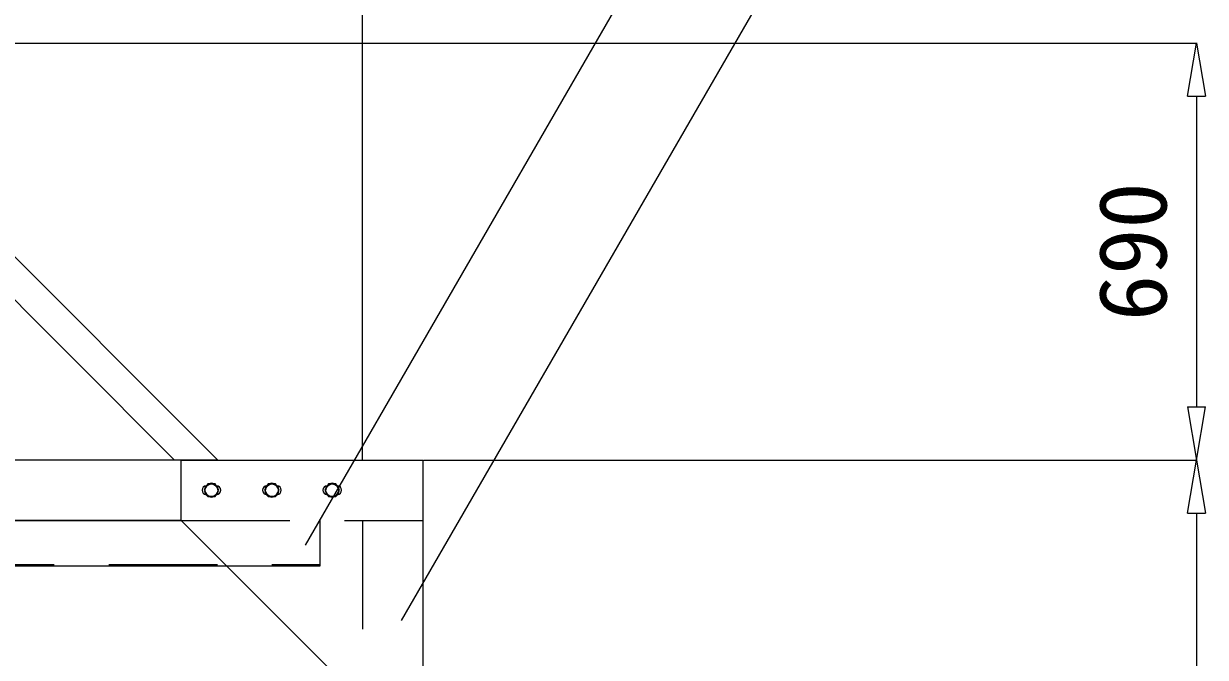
# Model space of a CAD drawing. Units: millimetres, scale not verified. Extents: x -16120 to 16120, y -26100 to 26100.
# Drawn here: x 1239 to 3194, y 13125 to 14174 of the extents above; entities that cross this region are included whole.
import ezdxf
from ezdxf.enums import TextEntityAlignment as Align

# ---------------------------------------------------------------- set-up
doc = ezdxf.new("R2010")
doc.units = ezdxf.units.MM
doc.header["$LTSCALE"] = 150
doc.linetypes.add('DASHED1', pattern=[1.8, 1.2, -0.6])
for name, color, linetype, lineweight in [('0-6_ﾎﾞﾙﾄ類', 134, 'Continuous', 18), ('0-B_寸法', 134, 'Continuous', 18), ('0-F_大型柱', 134, 'Continuous', 18), ('1-0_大型連結用梁42', 134, 'Continuous', 18), ('1-B_文字', 134, 'Continuous', 18)]:
    doc.layers.add(name, color=color, linetype=linetype, lineweight=lineweight)
doc.styles.add('ＭＳ ゴシック', font='')
doc.styles.get('ＭＳ ゴシック').set_extended_font_data('MS Gothic')

msp = doc.modelspace()

# ---------------------------------------------------------------- linework, layer by layer
at = {"layer": '0-6_ﾎﾞﾙﾄ類'}
for points in [[(1543.7, 13412.5), (1537.6, 13402), (1543.7, 13391.5), (1555.8, 13391.5), (1561.9, 13402), (1555.8, 13412.5)], [(1643.7, 13412.5), (1637.6, 13402), (1643.7, 13391.5), (1655.8, 13391.5), (1661.9, 13402), (1655.8, 13412.5)], [(1743.7, 13412.5), (1737.6, 13402), (1743.7, 13391.5), (1755.8, 13391.5), (1761.9, 13402), (1755.8, 13412.5)]]:
    msp.add_lwpolyline(points, close=True, dxfattribs=at)
for centre in [(1549.7, 13402), (1649.7, 13402), (1749.7, 13402)]:
    msp.add_circle(centre, 10.5, dxfattribs=at)
for centre, radius, start, end in [((1549.7, 13402), 11.4, 127.685, 172.315), ((1549.7, 13402), 11.4, 187.685, 232.315), ((1549.7, 13402), 11, 132.659, 167.341), ((1549.7, 13402), 11, 192.659, 227.341), ((1549.7, 13402), 11.4, 67.685, 112.315), ((1549.7, 13402), 11, 72.659, 107.341), ((1549.7, 13402), 11.4, 7.685, 52.315), ((1549.7, 13402), 11.4, 307.685, 352.315), ((1549.7, 13402), 11, 12.659, 47.341), ((1549.7, 13402), 11, 312.659, 347.341), ((1649.7, 13402), 11.4, 127.685, 172.315), ((1649.7, 13402), 11.4, 187.685, 232.315), ((1649.7, 13402), 11, 132.659, 167.341), ((1649.7, 13402), 11, 192.659, 227.341), ((1649.7, 13402), 11.4, 67.685, 112.315), ((1649.7, 13402), 11, 72.659, 107.341), ((1649.7, 13402), 11.4, 7.685, 52.315), ((1649.7, 13402), 11.4, 307.685, 352.315), ((1649.7, 13402), 11, 12.659, 47.341), ((1649.7, 13402), 11, 312.659, 347.341), ((1749.7, 13402), 11.4, 127.685, 172.315), ((1749.7, 13402), 11.4, 187.685, 232.315), ((1749.7, 13402), 11, 132.659, 167.341), ((1749.7, 13402), 11, 192.659, 227.341), ((1749.7, 13402), 11.4, 67.685, 112.315), ((1749.7, 13402), 11, 72.659, 107.341), ((1749.7, 13402), 11.4, 7.685, 52.315), ((1749.7, 13402), 11.4, 307.685, 352.315), ((1749.7, 13402), 11, 12.659, 47.341), ((1749.7, 13402), 11, 312.659, 347.341), ((1549.7, 13402), 11.4, 247.685, 292.315), ((1549.7, 13402), 11, 252.659, 287.341), ((1649.7, 13402), 11.4, 247.685, 292.315), ((1649.7, 13402), 11, 252.659, 287.341), ((1749.7, 13402), 11.4, 247.685, 292.315), ((1749.7, 13402), 11, 252.659, 287.341)]:
    msp.add_arc(centre, radius, start, end, dxfattribs=at)
at = {"layer": '0-B_寸法'}
for p, q in [((1799.7, 13453), (1799.7, 15281.8)), ((-2387.3, 14142), (3180.7, 14142)), ((3165.1, 14054), (3179.7, 14142)), ((3179.7, 14142), (3194.4, 14054)), ((3165.1, 14054), (3194.4, 14054)), ((3179.7, 14054), (3179.7, 13540)), ((3165.1, 13540), (3179.7, 13452)), ((3165.1, 13540), (3194.4, 13540)), ((3179.7, 13452), (3194.4, 13540)), ((1900.7, 13452), (3180.7, 13452)), ((1900.7, 13452), (3180.7, 13452)), ((3165.1, 13364), (3179.7, 13452)), ((3179.7, 13452), (3194.4, 13364)), ((3165.1, 13364), (3194.4, 13364)), ((3179.7, 13364), (3179.7, 9040))]:
    msp.add_line(p, q, dxfattribs=at)
at = {"layer": '0-F_大型柱', "linetype": 'DASHED1'}
for q in [(1799.7, 13052), (1899.7, 13352)]:
    msp.add_line((1799.7, 13352), q, dxfattribs=at)
at = {"layer": '0-F_大型柱'}
msp.add_lwpolyline([(1499.7, 13452), (1899.7, 13452), (1899.7, 13052), (1799.7, 13052), (1499.7, 13352)], close=True, dxfattribs=at)
for centre, start, end in [((1541.7, 13402), 94.0966, 265.9034), ((1557.7, 13402), 274.0966, 85.9034), ((1641.8, 13402), 94.1004, 265.9073), ((1657.7, 13402), 274.0927, 85.8996), ((1741.7, 13402), 94.1004, 265.9073), ((1757.7, 13402), 274.0927, 85.8996)]:
    msp.add_arc(centre, 7.5, start, end, dxfattribs=at)
at = {"layer": '1-0_大型連結用梁42', "linetype": 'DASHED1'}
for p, q in [((1499.7, 13352), (1899.7, 13352)), ((-2400.3, 13279), (1729.7, 13279))]:
    msp.add_line(p, q, dxfattribs=at)
at = {"layer": '1-0_大型連結用梁42'}
msp.add_lwpolyline([(1560.2, 13452), (1488.7, 13452), (1148.7, 13792), (1170.2, 13842)], close=True, dxfattribs=at)
for points in [[(1499.7, 13452), (-2388.3, 13452), (-2388.3, 13352), (1499.7, 13352)], [(1499.7, 13352), (-2400.3, 13352), (-2400.3, 13277), (1574.7, 13277)]]:
    msp.add_lwpolyline(points, dxfattribs=at)
at = {"layer": '1-0_大型連結用梁42', "linetype": 'DASHED1'}
msp.add_lwpolyline([(1574.7, 13277), (1729.7, 13277), (1729.7, 13352)], dxfattribs=at)
at = {"layer": '1-B_文字'}
for points in [[(1705.5, 13310.8), (2656.3, 14957.5), (2656.8, 14957.5)], [(1864.5, 13186.2), (2560.9, 14392.3), (2561.4, 14392.3)]]:
    msp.add_lwpolyline(points, dxfattribs=at)

# ---------------------------------------------------------------- texts
at = {"layer": '0-B_寸法', "style": 'ＭＳ ゴシック'}
msp.add_text('690', height=112.6, rotation=90, dxfattribs=at).set_placement((3163.9, 13681.8), align=Align.BOTTOM_LEFT)

doc.saveas('drawing.dxf')
